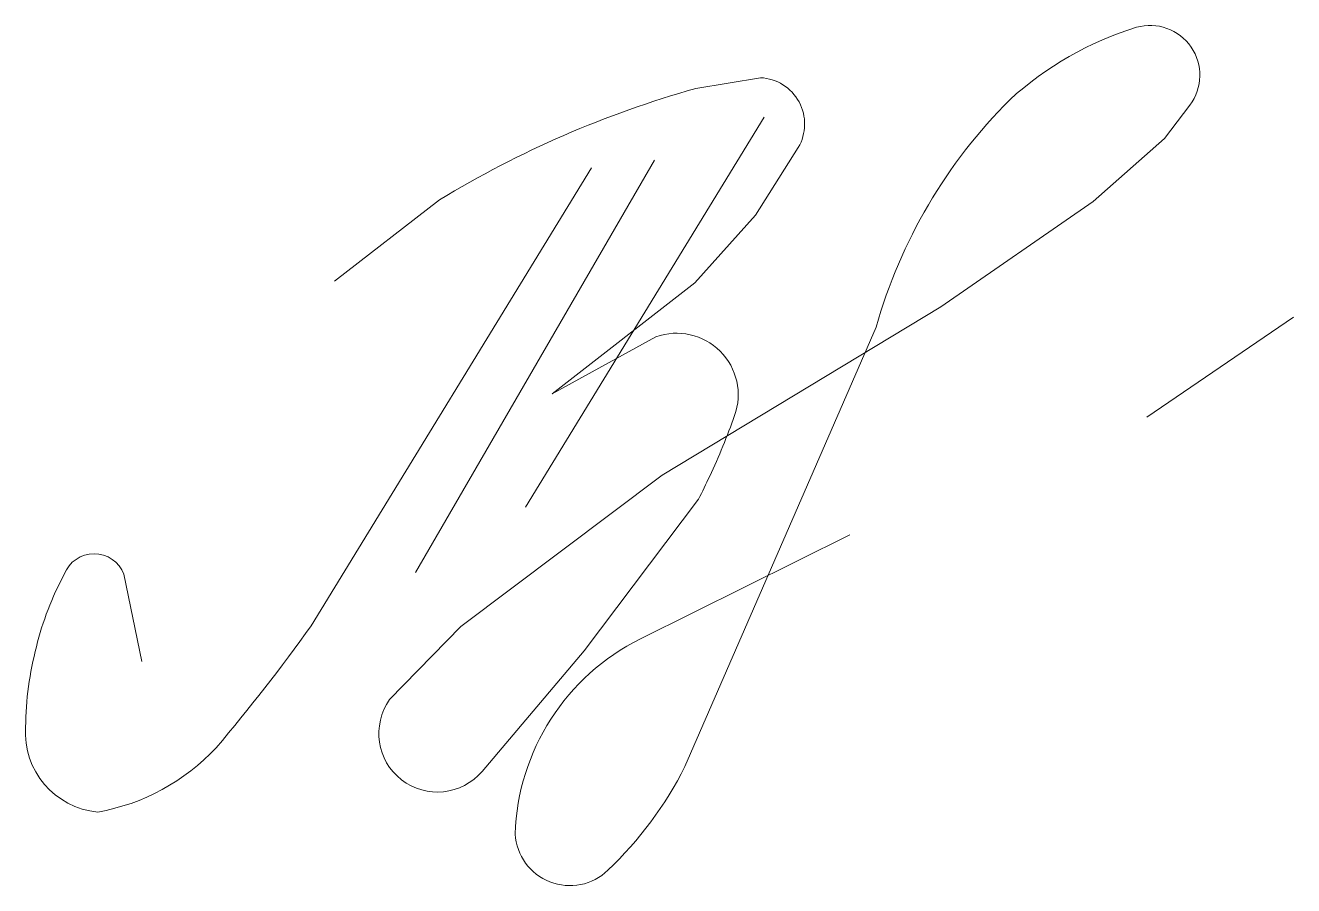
# Model space of a CAD drawing. Header units: millimetres. Extents: x 19 to 119, y 45 to 113.
import ezdxf

# ---------------------------------------------------------------- set-up
doc = ezdxf.new("R2010")
doc.units = ezdxf.units.MM

msp = doc.modelspace()

# ---------------------------------------------------------------- linework, layer by layer
at = {"color": 5, "lineweight": 15}
for points in [[(43.67, 93.1), (51.97, 99.51, -0.068272), (72.21, 108.3), (77.32, 109.15, -0.56384), (80.31, 103.64), (76.93, 98.29), (72.13, 92.95), (60.87, 84.21), (69.06, 88.7, -0.633577), (75.28, 82.48, -0.022727), (73.31, 77.69, -0.0088), (72.43, 75.88), (63.39, 63.9), (55.33, 54.4, -0.957045), (48.03, 60.06), (53.65, 65.83), (69.56, 77.77), (91.57, 91.07), (103.59, 99.38), (109.24, 104.36), (111.23, 106.99, 0.71925), (107.02, 113.13), (107.02, 113.13, 0.109893), (97.01, 107.41), (97.01, 107.41, 0.128235), (86.46, 89.47), (71.36, 54.77, -0.086206), (65.27, 46.59, -0.641156), (57.95, 49.45, -0.277051), (67.85, 64.85), (84.37, 73.08, -0.08571)], [(63.99, 102.05), (41.84, 65.89, -0.019925), (34.33, 56.26, -0.162807), (24.99, 51.19), (24.99, 51.19), (24.99, 51.19, -0.408445), (19.28, 57.89, -0.061569), (20.14, 64.24, -0.06499), (22.34, 69.96, -0.687307), (27.04, 69.96), (28.45, 63.06)]]:
    msp.add_lwpolyline(points, format="xyb", dxfattribs=at)
for points in [[(58.76, 75.25), (77.62, 106.04)], [(68.94, 102.65), (50.08, 70.1)], [(107.83, 82.35), (119.43, 90.24)]]:
    msp.add_lwpolyline(points, dxfattribs=at)

doc.saveas('drawing.dxf')
